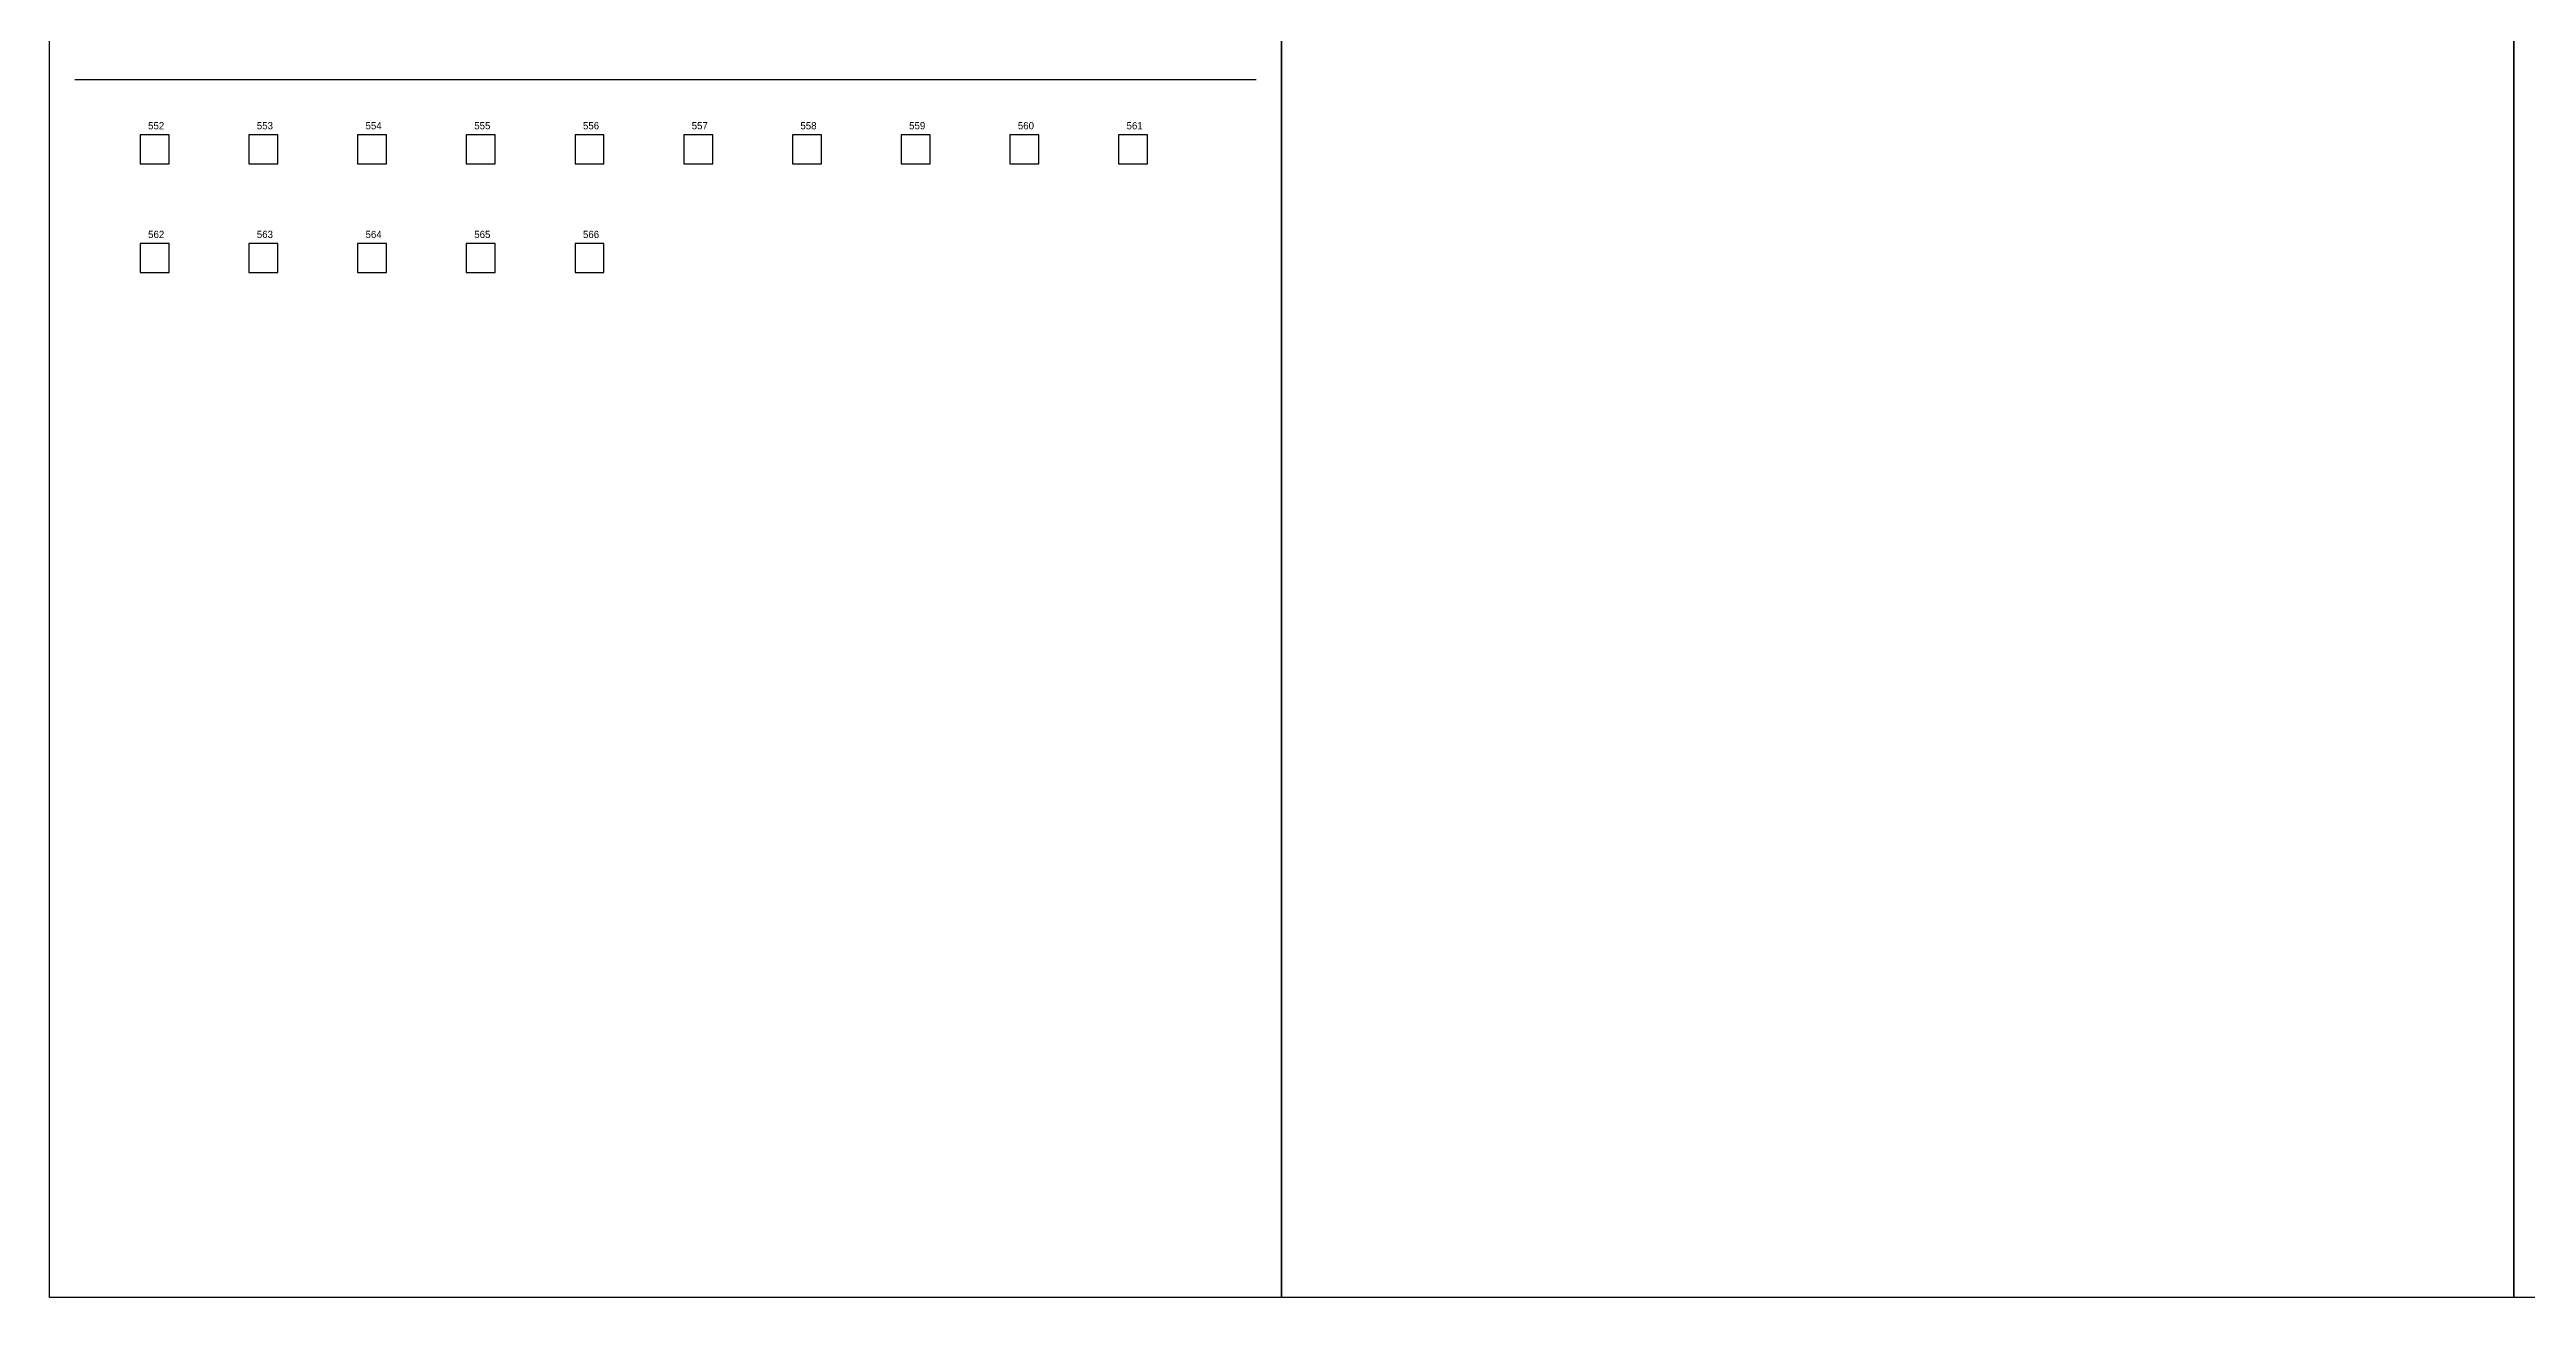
# Model space of a CAD drawing. Header units: metres. Extents: x 0 to 1360, y -2750 to 0.
# Drawn here: x 0 to 684, y -2750 to -2406 of the extents above; entities that cross this region are included whole.
import ezdxf

# ---------------------------------------------------------------- set-up
doc = ezdxf.new("R2010")
doc.units = ezdxf.units.M
for name, color, linetype in [('FITTING', 5, 'Continuous'), ('SYS-BORDER', 8, 'Continuous'), ('SYS-DIVIDER', 253, 'Continuous'), ('TEXT-SEQ', 3, 'Continuous')]:
    doc.layers.add(name, color=color, linetype=linetype)

msp = doc.modelspace()

# ---------------------------------------------------------------- linework, layer by layer
at = {"layer": 'FITTING'}
for points in [[(25, -2437.2), (33, -2437.2), (33, -2429.2), (25, -2429.2), (25, -2437.2)], [(55, -2437.2), (63, -2437.2), (63, -2429.2), (55, -2429.2), (55, -2437.2)], [(85, -2437.2), (93, -2437.2), (93, -2429.2), (85, -2429.2), (85, -2437.2)], [(115, -2437.2), (123, -2437.2), (123, -2429.2), (115, -2429.2), (115, -2437.2)], [(145, -2437.2), (153, -2437.2), (153, -2429.2), (145, -2429.2), (145, -2437.2)], [(175, -2437.2), (183, -2437.2), (183, -2429.2), (175, -2429.2), (175, -2437.2)], [(205, -2437.2), (213, -2437.2), (213, -2429.2), (205, -2429.2), (205, -2437.2)], [(235, -2437.2), (243, -2437.2), (243, -2429.2), (235, -2429.2), (235, -2437.2)], [(265, -2437.2), (273, -2437.2), (273, -2429.2), (265, -2429.2), (265, -2437.2)], [(295, -2437.2), (303, -2437.2), (303, -2429.2), (295, -2429.2), (295, -2437.2)], [(25, -2467.2), (33, -2467.2), (33, -2459.2), (25, -2459.2), (25, -2467.2)], [(55, -2467.2), (63, -2467.2), (63, -2459.2), (55, -2459.2), (55, -2467.2)], [(85, -2467.2), (93, -2467.2), (93, -2459.2), (85, -2459.2), (85, -2467.2)], [(115, -2467.2), (123, -2467.2), (123, -2459.2), (115, -2459.2), (115, -2467.2)], [(145, -2467.2), (153, -2467.2), (153, -2459.2), (145, -2459.2), (145, -2467.2)]]:
    msp.add_lwpolyline(points, dxfattribs=at)
at = {"layer": 'SYS-BORDER'}
for points in [[(0, -2200), (340, -2200), (340, -2750), (0, -2750), (0, -2200)], [(340, -2200), (680, -2200), (680, -2750), (340, -2750), (340, -2200)], [(680, -2200), (1020, -2200), (1020, -2750), (680, -2750), (680, -2200)]]:
    msp.add_lwpolyline(points, dxfattribs=at)
at = {"layer": 'SYS-DIVIDER'}
msp.add_line((7, -2414), (333, -2414), dxfattribs=at)

# ---------------------------------------------------------------- texts
at = {"layer": 'TEXT-SEQ'}
for s, p in [('552', (27.2, -2427.7)), ('553', (57.2, -2427.7)), ('554', (87.2, -2427.7)), ('555', (117.2, -2427.7)), ('556', (147.2, -2427.7)), ('557', (177.2, -2427.7)), ('558', (207.2, -2427.7)), ('559', (237.2, -2427.7)), ('560', (267.2, -2427.7)), ('561', (297.2, -2427.7)), ('562', (27.2, -2457.7)), ('563', (57.2, -2457.7)), ('564', (87.2, -2457.7)), ('565', (117.2, -2457.7)), ('566', (147.2, -2457.7))]:
    msp.add_text(s, height=2, dxfattribs=at).set_placement(p)

doc.saveas('drawing.dxf')
